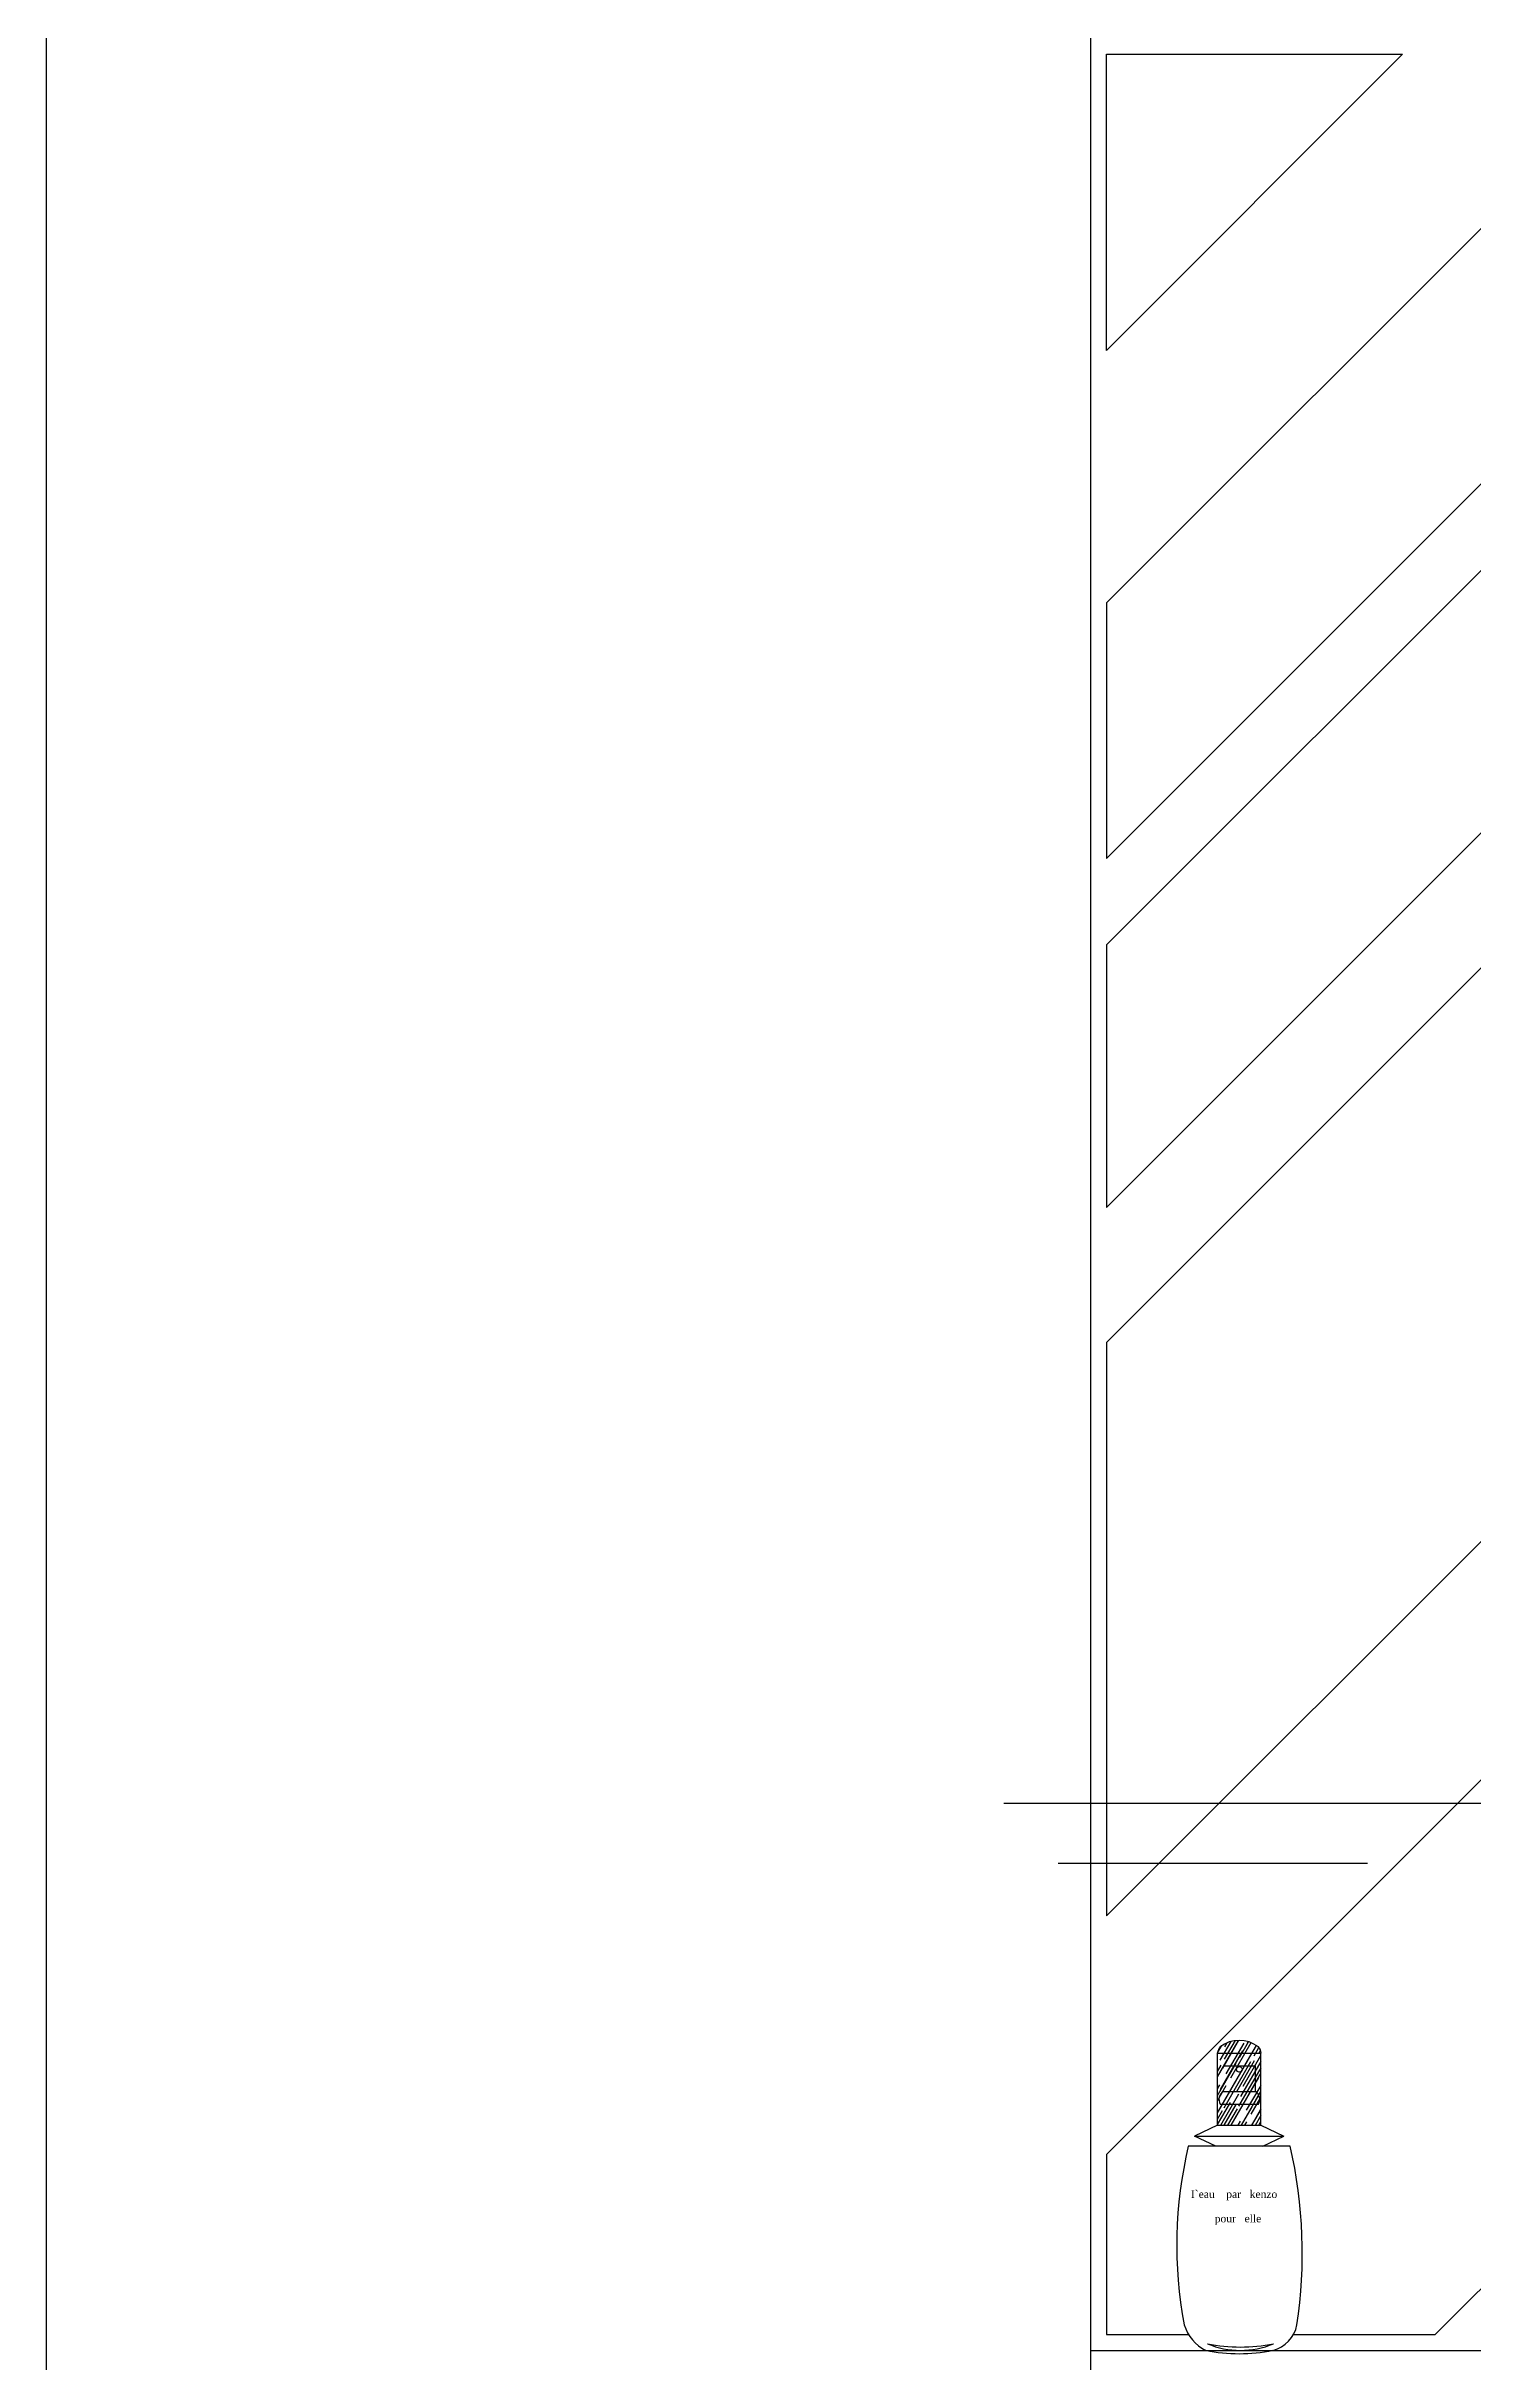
# Model space of a CAD drawing. Header units: inches. Extents: x 3 to 45, y 10.7 to 35.5.
# Drawn here: x 37.876 to 38.77, y 23.582 to 25.034 of the extents above; entities that cross this region are included whole.
import ezdxf

# ---------------------------------------------------------------- set-up
doc = ezdxf.new("R2010")
doc.units = ezdxf.units.IN
doc.header["$MEASUREMENT"] = 0
for name, color, linetype in [('02', 2, 'Continuous'), ('1', 1, 'Continuous'), ('4', 4, 'Continuous'), ('8', 8, 'Continuous')]:
    doc.layers.add(name, color=color, linetype=linetype)
doc.styles.add('STYLE4', font='dutcheb.ttf')

msp = doc.modelspace()

# ---------------------------------------------------------------- hatches: boundary and pattern name
at = {"layer": '8'}
h = msp.add_hatch(dxfattribs=at)
h.set_pattern_fill('AR-RROOF', color=256, scale=0.0056, angle=60, style=0)
h.set_pattern_definition([(60, (21.85364, 23.632802), (0.0013102577, 0.013469433), [0.084, -0.0112, 0.028, -0.0056]), (60, (21.854939, 23.640652), (-0.0092501572, -0.0011257423), [0.0168, -0.001848, 0.0336, -0.0042]), (60, (21.850918, 23.6376067), (0.0113106727, 0.0270946598), [0.0448, -0.00784, 0.0224, -0.0056])])
h.paths.add_polyline_path([(38.6104, 23.7753), (38.6104, 23.7302), (38.6376, 23.7302), (38.6376, 23.7753)])
h.paths.add_polyline_path([(38.634, 23.7673), (38.614, 23.7673), (38.614, 23.7513, 0.401799), (38.612, 23.7433), (38.612, 23.7313), (38.636, 23.7313), (38.636, 23.7433, 0.401799), (38.634, 23.7513)])
h.paths.add_polyline_path([(38.6257, 23.7651, -1), (38.6222, 23.7651, -1)], flags=0)
h.paths.add_polyline_path([(38.6376, 23.7753, 0.177124), (38.636, 23.7793, 0.338724), (38.612, 23.7793, 0.177124), (38.6104, 23.7753)])
h.paths.add_polyline_path([(38.634, 23.7513), (38.634, 23.7673), (38.614, 23.7673), (38.614, 23.7513)], flags=16)
h.paths.add_polyline_path([(38.636, 23.7433, 0.401799), (38.634, 23.7513), (38.614, 23.7513, 0.401799), (38.612, 23.7433)])
h.paths.add_polyline_path([(38.636, 23.7313), (38.636, 23.7433), (38.612, 23.7433), (38.612, 23.7313)], flags=16)

# ---------------------------------------------------------------- linework, layer by layer
at = {"layer": '02'}
for p, q in [((38.5407, 24.2209), (39.3486, 25.0288)), ((38.5407, 24.3057), (39.2638, 25.0288)), ((38.5407, 24.4703), (39.0993, 25.0288)), ((38.5407, 24.5245), (39.045, 25.0288)), ((38.5407, 24.6848), (38.8848, 25.0288)), ((38.5407, 23.8613), (39.4207, 24.7413)), ((38.5407, 24.6848), (38.5407, 24.5245)), ((38.5407, 23.7118), (39.4207, 24.5918)), ((38.5407, 24.4703), (38.5407, 24.3057)), ((38.7469, 23.5988), (39.4207, 24.2726)), ((38.5407, 24.2209), (38.5407, 23.8613)), ((38.4764, 23.9321), (42.365, 23.9321)), ((38.6104, 23.7302), (38.6104, 23.7753)), ((38.6104, 23.7753), (38.6376, 23.7753)), ((38.6376, 23.7302), (38.6376, 23.7753)), ((38.614, 23.7673), (38.634, 23.7673)), ((38.634, 23.7673), (38.634, 23.7513)), ((38.612, 23.7433), (38.636, 23.7433)), ((38.614, 23.7513), (38.634, 23.7513)), ((38.6104, 23.7302), (38.596, 23.7233)), ((38.6104, 23.7302), (38.6376, 23.7302)), ((38.6376, 23.7302), (38.652, 23.7233)), ((38.5407, 23.7118), (38.5407, 23.5988)), ((38.656, 23.7169), (38.592, 23.7169)), ((38.596, 23.7233), (38.652, 23.7233)), ((38.6093, 23.7169), (38.596, 23.7233)), ((38.6387, 23.7169), (38.652, 23.7233)), ((38.5407, 23.5988), (38.5921, 23.5988)), ((38.658, 23.5988), (38.7469, 23.5988))]:
    msp.add_line(p, q, dxfattribs=at)
msp.add_lwpolyline([(38.5407, 25.0288), (38.7264, 25.0288), (38.5407, 24.8431)], close=True, dxfattribs=at)
msp.add_circle((38.624, 23.7651), 0.00173, dxfattribs=at)
for centre, radius, start, end in [((38.6167, 23.7751), 0.00627, 138.11, 178.2872), ((38.624, 23.7636), 0.0197, 52.575, 127.425), ((38.6314, 23.7751), 0.00627, 1.7128, 41.89), ((38.6172, 23.7463), 0.00596, 122.1833, 209.7442), ((38.6309, 23.7463), 0.00596, 330.2558, 57.8167), ((38.854, 23.6549), 0.2692, 166.692, 190.7135), ((38.3599, 23.6498), 0.3036, 351.4972, 12.7686), ((38.6143, 23.6121), 0.0258, 196.2122, 243.9652), ((38.6399, 23.6089), 0.0207, 284.5586, 348.7458), ((38.624, 23.6919), 0.1051, 258.4411, 281.5589), ((38.6247, 23.7016), 0.1106, 259.1959, 280.8041), ((38.6247, 23.643), 0.0541, 247.4812, 292.5188)]:
    msp.add_arc(centre, radius, start, end, dxfattribs=at)
at = {"layer": '1'}
msp.add_lwpolyline([(38.5104, 23.8944), (38.7045, 23.8944)], dxfattribs=at)
at = {"layer": '4'}
for p, q in [((37.8757, 33.8727), (37.8757, 11.0605)), ((38.5307, 25.5388), (38.5307, 22.8388)), ((38.5307, 23.5888), (39.7307, 23.5888))]:
    msp.add_line(p, q, dxfattribs=at)

# ---------------------------------------------------------------- texts
at = {"layer": '02', "style": 'STYLE4'}
for s, p in [('I`eau    par   kenzo', (38.5937, 23.6845)), ('pour   elle', (38.6086, 23.6692))]:
    msp.add_text(s, height=0.0048, dxfattribs=at).set_placement(p)

doc.saveas('drawing.dxf')
